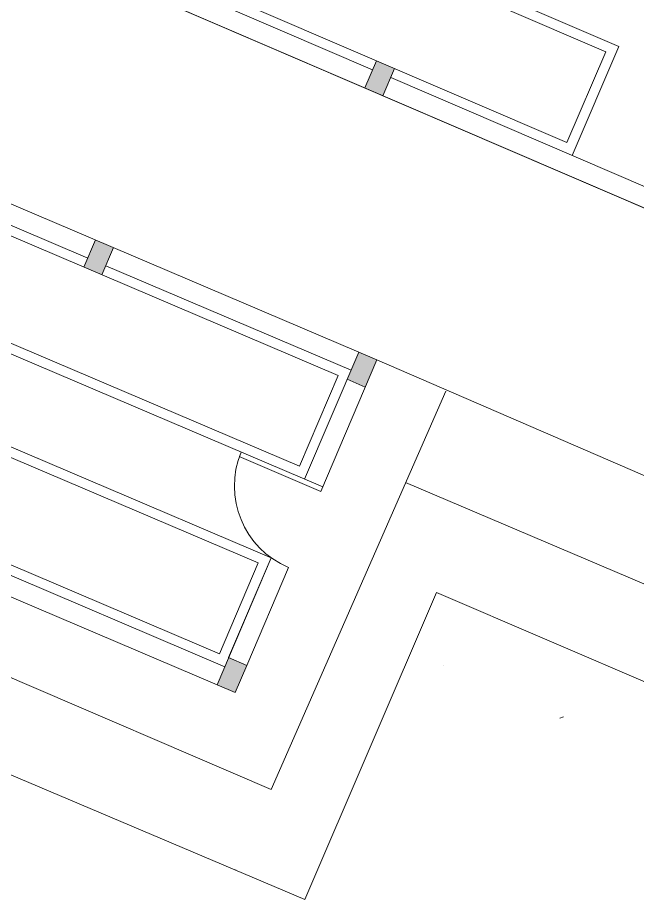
# Model space of a CAD drawing. Header units: metres. Extents: x -48 to 2360, y -1392 to 453.
# Drawn here: x 267.53 to 273.81, y -1333.34 to -1324.4 of the extents above; entities that cross this region are included whole.
import ezdxf

# ---------------------------------------------------------------- set-up
doc = ezdxf.new("R2010")
doc.units = ezdxf.units.M
for name, color, linetype, lineweight, transparency in [('JARDINERAS', 93, 'Continuous', 5, 0.4), ('MUEBLES', 223, 'Continuous', 5, 0.3), ('SUELO', 231, 'Continuous', 5, 0.2)]:
    doc.layers.add(name, color=color, linetype=linetype, lineweight=lineweight, transparency=transparency)
doc.layers.add('MUROS', color=31, linetype='Continuous', lineweight=9)
doc.layers.add('TODO', color=210, linetype='Continuous', lineweight=5)

msp = doc.modelspace()

# ---------------------------------------------------------------- hatches: boundary and pattern name
at = {"layer": 'MUROS', "ltscale": 7, "transparency": 33554687}
h = msp.add_hatch(color=256, dxfattribs=at)
h.dxf.hatch_style = 1
h.paths.add_polyline_path([(306.8111, -1320.0542), (306.5055, -1320.0542, -0.04212), (306.1836, -1321.1757), (306.4601, -1321.2925, 0.044545)])
h.paths.add_polyline_path([(306.46, -1321.2924), (306.1836, -1321.1757, -0.010813), (306.0708, -1321.4537), (306.3432, -1321.5688)])
h.paths.add_polyline_path([(306.3472, -1321.5705), (306.0708, -1321.4537, -0.007784), (305.9822, -1321.6507), (303.0714, -1328.352), (303.4058, -1328.2738), (306.0636, -1322.1551, 0.022457)])
h.paths.add_polyline_path([(304.3442, -1313.1575), (304.048, -1313.2057), (304.0962, -1313.5018), (304.3923, -1313.4536)])
h.paths.add_polyline_path([(301.9902, -1313.9405), (301.8796, -1314.2023, -0.01433), (302.1523, -1314.3278), (302.2666, -1314.0572)])
h.paths.add_polyline_path([(298.3128, -1323.7208), (298.21, -1324.0029, 0.008043), (298.3711, -1324.0524), (298.3784, -1324.0364), (298.4799, -1324.0826, 0.032629), (299.1498, -1324.2151), (299.1827, -1323.9168, -0.045242)])
h.paths.add_polyline_path([(296.2581, -1322.4321), (296.0341, -1322.6319, 0.110146), (297.9275, -1323.902), (298.0302, -1323.6201, -0.109311)])
h.paths.add_polyline_path([(296.0579, -1322.2093), (296.0233, -1322.2396), (295.8344, -1322.408), (296.0341, -1322.6319), (296.258, -1322.4323), (296.2547, -1322.4286, -0.014923)])
h.paths.add_polyline_path([(298.3125, -1323.7217), (298.2869, -1323.7124, -0.013812), (298.0302, -1323.6201), (297.9279, -1323.9008), (298.1886, -1323.9959, 0.001076), (298.21, -1324.0029)])
h.paths.add_polyline_path([(294.9353, -1317.1557), (294.8607, -1317.3626, 0.003821), (294.836, -1317.4387), (295.1158, -1317.5396), (295.2176, -1317.2574)])
h.paths.add_polyline_path([(280.4751, -1329.0098), (280.4725, -1329.0086), (280.5254, -1328.8855), (280.5351, -1328.8629), (280.3558, -1328.7859), (280.2374, -1329.0616), (280.4193, -1329.1397)])
h.paths.add_polyline_path([(276.0371, -1326.9315), (275.8533, -1326.8526), (275.735, -1327.1282), (275.9187, -1327.2072)])
h.paths.add_polyline_path([(271.3509, -1324.9192), (271.1671, -1324.8403), (271.0487, -1325.116), (271.2325, -1325.1949)])
h.paths.add_polyline_path([(266.9403, -1323.0254), (266.7565, -1322.9464), (266.6382, -1323.2221), (266.8219, -1323.301)])
h.paths.add_polyline_path([(265.8358, -1325.5977), (265.6518, -1325.5193), (265.5342, -1325.7953), (265.7182, -1325.8737)])
h.paths.add_polyline_path([(268.3198, -1326.6557), (268.2023, -1326.9317), (268.3863, -1327.01), (268.5038, -1326.734)])
h.paths.add_polyline_path([(271.1719, -1327.8704), (270.9879, -1327.792), (270.8704, -1328.068), (271.0544, -1328.1464)])
h.paths.add_polyline_path([(264.5171, -1328.6938), (264.3331, -1328.6154), (264.2155, -1328.8915), (264.3995, -1328.9698)])
h.paths.add_polyline_path([(267.1852, -1329.8302), (267.0012, -1329.7518), (266.8836, -1330.0278), (267.0676, -1330.1062)])
h.paths.add_polyline_path([(269.8532, -1330.9665), (269.6692, -1330.8882), (269.5517, -1331.1642), (269.7357, -1331.2425)])
h.paths.add_polyline_path([(269.5838, -1316.8689), (269.4001, -1316.79), (269.2817, -1317.0657), (269.4655, -1317.1446)])
h.paths.add_polyline_path([(269.7022, -1316.5933), (269.5184, -1316.5144), (269.4001, -1316.79), (269.5838, -1316.8689)])
h.paths.add_polyline_path([(273.9944, -1318.7628), (273.8106, -1318.6839), (273.6923, -1318.9596), (273.876, -1319.0385)])
h.paths.add_polyline_path([(274.1128, -1318.4871), (273.929, -1318.4082), (273.8106, -1318.6839), (273.9944, -1318.7628)])
h.paths.add_polyline_path([(278.6807, -1320.7751), (278.4969, -1320.6961), (278.3785, -1320.9718), (278.5623, -1321.0507)])
h.paths.add_polyline_path([(278.799, -1320.4994), (278.6153, -1320.4205), (278.4969, -1320.6961), (278.6807, -1320.7751)])
h.paths.add_polyline_path([(283.1831, -1322.7084), (282.9993, -1322.6295), (282.881, -1322.9051), (283.0648, -1322.9841)])
h.paths.add_polyline_path([(283.3015, -1322.4327), (283.1177, -1322.3538), (282.9993, -1322.6295), (283.1831, -1322.7084)])
h.paths.add_polyline_path([(285.945, -1316.2764), (285.945, -1316.2763), (285.7613, -1316.1974), (285.6429, -1316.4731), (285.8267, -1316.552)])
h.paths.add_polyline_path([(281.4426, -1314.343), (281.2588, -1314.2641), (281.1404, -1314.5397), (281.3242, -1314.6186)])
h.paths.add_polyline_path([(276.7563, -1312.3307), (276.5726, -1312.2518), (276.4542, -1312.5275), (276.638, -1312.6064)])
h.paths.add_polyline_path([(272.3457, -1310.4368), (272.162, -1310.3579), (272.0436, -1310.6336), (272.2274, -1310.7125)])

# ---------------------------------------------------------------- linework, layer by layer
at = {"layer": 'JARDINERAS', "ltscale": 0.05, "transparency": 33554559}
for p, q in [((271.8685, -1328.1887), (270.1007, -1332.2234)), ((274.4528, -1330.3867), (271.4626, -1329.1151))]:
    msp.add_line(p, q, dxfattribs=at)
at = {"layer": 'JARDINERAS', "ltscale": 7, "transparency": 33554559}
msp.add_line((263.9262, -1329.5721), (270.1007, -1332.2234), dxfattribs=at)
at = {"layer": 'MUEBLES', "transparency": 33554559}
msp.add_line((270.6233, -1329.1584), (265.2872, -1326.8857), dxfattribs=at)
for points in [[(267.6359, -1323.4329), (268.1094, -1322.3303), (273.6226, -1324.6976), (273.1492, -1325.8002)], [(264.9481, -1327.6818), (270.1003, -1329.8761)]]:
    msp.add_lwpolyline(points, dxfattribs=at)
for points in [[(267.7673, -1323.3805), (268.1618, -1322.4616), (273.4913, -1324.75), (273.0967, -1325.6689)], [(265.8102, -1325.9129), (270.7784, -1328.0288), (270.3865, -1328.9489), (265.4184, -1326.8329)], [(265.0009, -1327.813), (269.9691, -1329.929), (269.5772, -1330.849), (264.6091, -1328.733)]]:
    msp.add_lwpolyline(points, close=True, dxfattribs=at)
at = {"layer": 'MUEBLES', "transparency": 33554687}
msp.add_lwpolyline([(275.8139, -1326.9445), (271.3114, -1325.0111)], dxfattribs=at)
at = {"layer": 'SUELO', "ltscale": 7, "transparency": 33554559}
for p, q in [((271.7771, -1330.2274), (270.4419, -1333.3369)), ((274.0743, -1331.2138), (271.7771, -1330.2274)), ((270.4419, -1333.3369), (263.5487, -1330.417))]:
    msp.add_line(p, q, dxfattribs=at)
at = {"layer": 'SUELO', "transparency": 33554559}
msp.add_line((269.7442, -1333.037), (269.7426, -1333.0406), dxfattribs=at)
at = {"layer": 'SUELO', "ltscale": 7, "transparency": 33554559}
msp.add_lwpolyline([(285.5701, -1317.1559), (285.945, -1316.2763), (272.162, -1310.3579), (266.6382, -1323.2221), (282.5231, -1330.043), (287.6727, -1318.0504)], dxfattribs=at)
at = {"layer": 'TODO', "transparency": 33554687}
for p, q in [((266.6382, -1323.2221), (282.5231, -1330.043)), ((265.6518, -1325.5193), (271.1719, -1327.8704)), ((270.9879, -1327.792), (270.4393, -1329.0801)), ((271.1719, -1327.8704), (270.6037, -1329.2044)), ((269.7357, -1331.2425), (264.2155, -1328.8915)), ((270.6037, -1329.2044), (269.7757, -1328.8518))]:
    msp.add_line(p, q, dxfattribs=at)
at = {"layer": 'TODO', "ltscale": 7, "transparency": 33554687}
for p, q in [((269.6692, -1330.8882), (270.1003, -1329.8761)), ((269.8532, -1330.9665), (270.2755, -1329.9752))]:
    msp.add_line(p, q, dxfattribs=at)
at = {"layer": 'TODO', "ltscale": 0.05, "transparency": 33554687}
for p, q in [((271.8414, -1330.9648), (271.8443, -1330.9636)), ((273.0258, -1331.5014), (273.0626, -1331.4868))]:
    msp.add_line(p, q, dxfattribs=at)
at = {"layer": 'TODO', "transparency": 33554687}
for points in [[(271.1276, -1324.9322), (266.9008, -1323.1172)], [(271.0487, -1325.116), (271.1671, -1324.8403)], [(271.3509, -1324.9192), (271.2325, -1325.1949)], [(265.7574, -1325.7817), (268.2415, -1326.8397)], [(268.2023, -1326.9317), (268.3198, -1326.6557)], [(268.5038, -1326.734), (268.3863, -1327.01)], [(268.4255, -1326.918), (270.9096, -1327.976)], [(274.8469, -1329.4603), (271.1719, -1327.8704)], [(271.0544, -1328.1464), (270.8704, -1328.068)], [(269.5517, -1331.1642), (270.1003, -1329.8761)], [(269.6301, -1330.9802), (267.146, -1329.9222)], [(269.6692, -1330.8882), (269.8532, -1330.9665), (269.7357, -1331.2425)]]:
    msp.add_lwpolyline(points, dxfattribs=at)
msp.add_arc((270.6281, -1329.1472), 0.9, 157.70828, 246.93036, dxfattribs=at)

doc.saveas('drawing.dxf')
